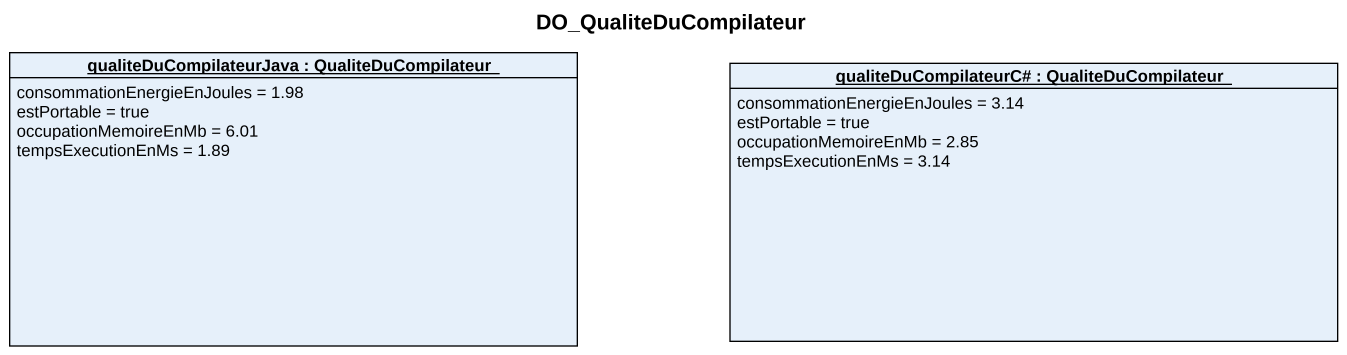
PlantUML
@startuml
title DO_QualiteDuCompilateur
hide circle
hide empty members
object "qualiteDuCompilateurJava : QualiteDuCompilateur" as qualiteDuCompilateurJava {
  consommationEnergieEnJoules = 1.98
  estPortable = true
  occupationMemoireEnMb = 6.01
  tempsExecutionEnMs = 1.89
}
object "qualiteDuCompilateurC# : QualiteDuCompilateur" as qualiteDuCompilateurC {
  consommationEnergieEnJoules = 3.14
  estPortable = true
  occupationMemoireEnMb = 2.85
  tempsExecutionEnMs = 3.14
}
@enduml
